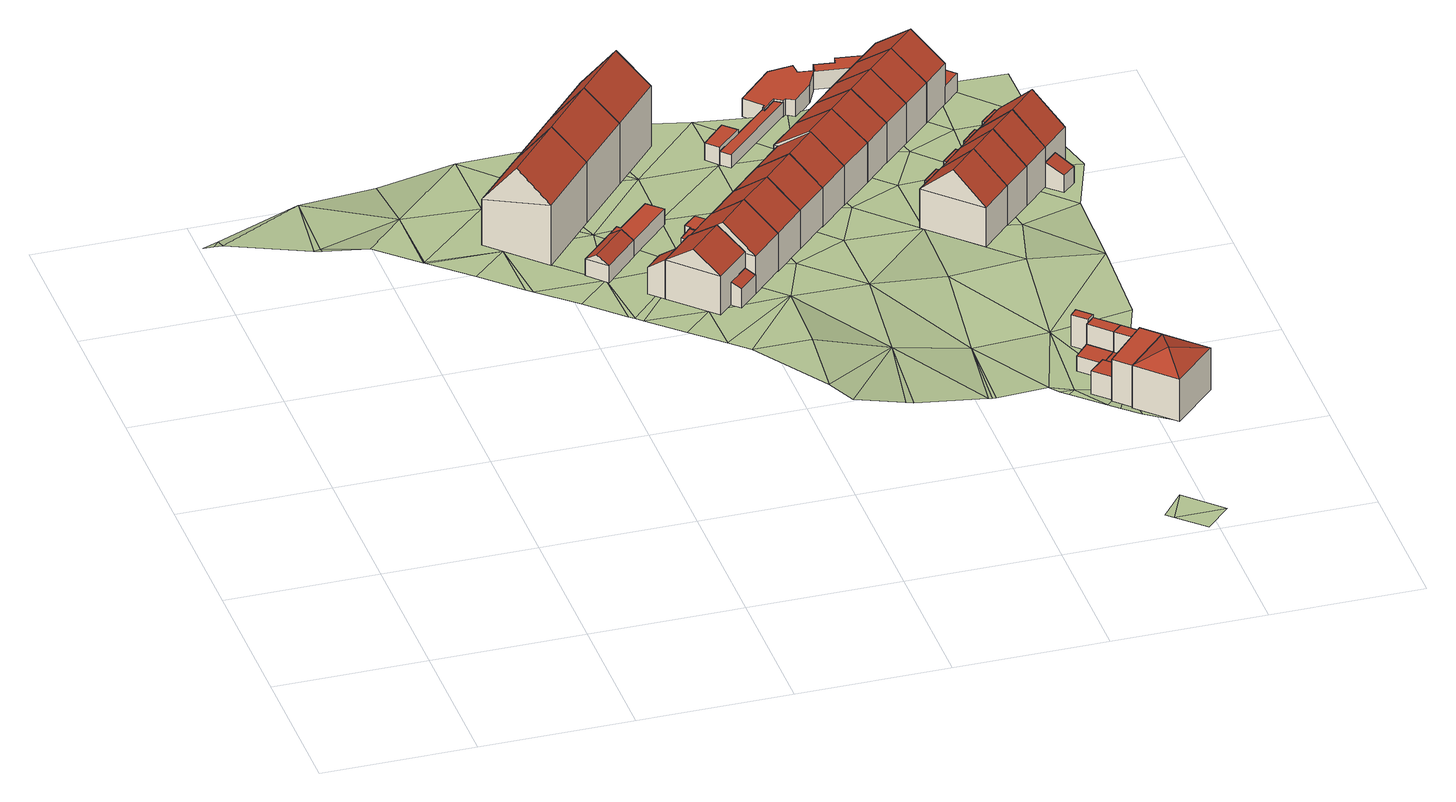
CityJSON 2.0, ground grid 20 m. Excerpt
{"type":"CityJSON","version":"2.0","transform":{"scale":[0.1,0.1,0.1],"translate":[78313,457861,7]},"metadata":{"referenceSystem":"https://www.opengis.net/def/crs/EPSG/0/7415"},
"CityObjects":{
"building1":{"type":"Building","attributes":{"roofType":"1030","RelativeEavesHeight":7.63,"RelativeRidgeHeight":12.46,"AbsoluteEavesHeight":22.33,"AbsoluteRidgeHeight":27.16},"geometry":[{"type":"Solid","lod":"2","boundaries":[[[[0,1,2,3]],[[1,4,5,2]],[[4,6,7,5]],[[6,0,3,7]],[[4,1,8]],[[0,6,9]],[[1,0,9,8]],[[6,4,8,9]],[[3,2,5,7]]]],"semantics":{"surfaces":[{"type":"WallSurface"},{"type":"RoofSurface","Direction":311.74,"Slope":38.98},{"type":"RoofSurface","Direction":131.59,"Slope":51.35},{"type":"GroundSurface"}],"values":[[0,0,0,0,0,0,1,2,3]]}}]},
"building2":{"type":"Building","attributes":{"roofType":"1030","RelativeEavesHeight":2.38,"RelativeRidgeHeight":3.49,"AbsoluteEavesHeight":17.11,"AbsoluteRidgeHeight":18.22},"geometry":[{"type":"Solid","lod":"2","boundaries":[[[[10,11,12,13]],[[11,14,15,12]],[[14,16,17,15]],[[16,10,13,17]],[[14,11,18]],[[10,16,19]],[[11,10,19,18]],[[16,14,18,19]],[[13,12,15,17]]]],"semantics":{"surfaces":[{"type":"WallSurface"},{"type":"RoofSurface","Direction":134.65,"Slope":56.16},{"type":"RoofSurface","Direction":314.86,"Slope":55.63},{"type":"GroundSurface"}],"values":[[0,0,0,0,0,0,1,2,3]]}}]},
"building3":{"type":"Building","attributes":{"roofType":"1030","RelativeEavesHeight":7.59,"RelativeRidgeHeight":12.42,"AbsoluteEavesHeight":22.33,"AbsoluteRidgeHeight":27.16},"geometry":[{"type":"Solid","lod":"2","boundaries":[[[[1,20,21,2]],[[20,22,23,21]],[[22,4,5,23]],[[4,1,2,5]],[[22,20,24]],[[1,4,8]],[[20,1,8,24]],[[4,22,24,8]],[[2,21,23,5]]]],"semantics":{"surfaces":[{"type":"WallSurface"},{"type":"RoofSurface","Direction":311.74,"Slope":38.83},{"type":"RoofSurface","Direction":131.59,"Slope":51.2},{"type":"GroundSurface"}],"values":[[0,0,0,0,0,0,1,2,3]]}}]},
"building4":{"type":"Building","children":["building4-1","building4-2","building4-3","building4-4"]},
"building4-1":{"type":"BuildingPart","attributes":{"roofType":"1010","RelativeEavesHeight":3.01,"RelativeRidgeHeight":3.29,"AbsoluteEavesHeight":17.7,"AbsoluteRidgeHeight":17.98},"parents":["building4"],"geometry":[{"type":"Solid","lod":"2","boundaries":[[[[25,26,27,28]],[[26,29,30,27]],[[29,31,32,30]],[[31,25,28,32]],[[31,29,26,25]],[[28,27,30,32]]]],"semantics":{"surfaces":[{"type":"WallSurface"},{"type":"RoofSurface","Direction":135.08,"Slope":69.31},{"type":"GroundSurface"}],"values":[[0,0,0,0,1,2]]}}]},
"building4-2":{"type":"BuildingPart","attributes":{"roofType":"1010","RelativeEavesHeight":4.71,"RelativeRidgeHeight":5.63,"AbsoluteEavesHeight":19.43,"AbsoluteRidgeHeight":20.35},"parents":["building4"],"geometry":[{"type":"Solid","lod":"2","boundaries":[[[[33,34,35,36]],[[34,37,38,35]],[[37,39,40,38]],[[39,33,36,40]],[[39,37,34,33]],[[36,35,38,40]]]],"semantics":{"surfaces":[{"type":"WallSurface"},{"type":"RoofSurface","Direction":314.64,"Slope":52.62},{"type":"GroundSurface"}],"values":[[0,0,0,0,1,2]]}}]},
"building4-3":{"type":"BuildingPart","attributes":{"roofType":"1030","RelativeEavesHeight":5.65,"RelativeRidgeHeight":8.26,"AbsoluteEavesHeight":20.35,"AbsoluteRidgeHeight":22.96},"parents":["building4"],"geometry":[{"type":"Solid","lod":"2","boundaries":[[[[41,42,43,32]],[[42,34,35,43]],[[34,44,45,35]],[[44,41,32,45]],[[34,42,46]],[[41,44,47]],[[42,41,47,46]],[[44,34,46,47]],[[32,43,35,45]]]],"semantics":{"surfaces":[{"type":"WallSurface"},{"type":"RoofSurface","Direction":134.95,"Slope":55.74},{"type":"RoofSurface","Direction":314.77,"Slope":55.74},{"type":"GroundSurface"}],"values":[[0,0,0,0,0,0,1,2,3]]}}]},
"building4-4":{"type":"BuildingPart","attributes":{"roofType":"1000","RelativeEavesHeight":3.17,"RelativeRidgeHeight":3.17,"AbsoluteEavesHeight":17.91,"AbsoluteRidgeHeight":17.91},"parents":["building4"],"geometry":[{"type":"Solid","lod":"2","boundaries":[[[[48,49,50,36]],[[49,51,52,50]],[[51,53,54,52]],[[53,48,36,54]],[[53,51,49,48]],[[36,50,52,54]]]],"semantics":{"surfaces":[{"type":"WallSurface"},{"type":"RoofSurface","Direction":0,"Slope":90},{"type":"GroundSurface"}],"values":[[0,0,0,0,1,2]]}}]},
"building5":{"type":"Building","attributes":{"roofType":"1000","RelativeEavesHeight":2.33,"RelativeRidgeHeight":2.33,"AbsoluteEavesHeight":17.11,"AbsoluteRidgeHeight":17.11},"geometry":[{"type":"Solid","lod":"2","boundaries":[[[[55,56,57,58]],[[56,59,60,57]],[[59,61,62,60]],[[61,10,63,62]],[[10,16,64,63]],[[16,55,58,64]],[[16,10,61,59,56,55]],[[58,57,60,62,63,64]]]],"semantics":{"surfaces":[{"type":"WallSurface"},{"type":"RoofSurface","Direction":0,"Slope":90},{"type":"GroundSurface"}],"values":[[0,0,0,0,0,0,1,2]]}}]},
"building6":{"type":"Building","children":["building6-1","building6-2"]},
"building6-1":{"type":"BuildingPart","attributes":{"roofType":"1030","RelativeEavesHeight":5.39,"RelativeRidgeHeight":8.92,"AbsoluteEavesHeight":20.05,"AbsoluteRidgeHeight":23.58},"parents":["building6"],"geometry":[{"type":"Solid","lod":"2","boundaries":[[[[65,66,28,67]],[[66,68,45,28]],[[68,69,70,45]],[[69,65,67,70]],[[68,66,71]],[[65,69,72]],[[66,65,72,71]],[[69,68,71,72]],[[67,28,45,70]]]],"semantics":{"surfaces":[{"type":"WallSurface"},{"type":"RoofSurface","Direction":135.01,"Slope":52.41},{"type":"RoofSurface","Direction":314.79,"Slope":52.41},{"type":"GroundSurface"}],"values":[[0,0,0,0,0,0,1,2,3]]}}]},
"building6-2":{"type":"BuildingPart","attributes":{"roofType":"1000","RelativeEavesHeight":2.35,"RelativeRidgeHeight":2.35,"AbsoluteEavesHeight":17.11,"AbsoluteRidgeHeight":17.11},"parents":["building6"],"geometry":[{"type":"Solid","lod":"2","boundaries":[[[[73,74,75,76]],[[74,77,78,75]],[[77,79,80,78]],[[79,73,76,80]],[[79,77,74,73]],[[76,75,78,80]]]],"semantics":{"surfaces":[{"type":"WallSurface"},{"type":"RoofSurface","Direction":0,"Slope":90},{"type":"GroundSurface"}],"values":[[0,0,0,0,1,2]]}}]},
"building7":{"type":"Building","children":["building7-1","building7-2"]},
"building7-1":{"type":"BuildingPart","attributes":{"roofType":"1000","RelativeEavesHeight":4.58,"RelativeRidgeHeight":4.58,"AbsoluteEavesHeight":19.34,"AbsoluteRidgeHeight":19.34},"parents":["building7"],"geometry":[{"type":"Solid","lod":"2","boundaries":[[[[81,82,83,84]],[[82,85,86,83]],[[85,87,88,86]],[[87,81,84,88]],[[87,85,82,81]],[[84,83,86,88]]]],"semantics":{"surfaces":[{"type":"WallSurface"},{"type":"RoofSurface","Direction":0,"Slope":90},{"type":"GroundSurface"}],"values":[[0,0,0,0,1,2]]}}]},
"building7-2":{"type":"BuildingPart","attributes":{"roofType":"1030","RelativeEavesHeight":7.59,"RelativeRidgeHeight":12.42,"AbsoluteEavesHeight":22.33,"AbsoluteRidgeHeight":27.16},"parents":["building7"],"geometry":[{"type":"Solid","lod":"2","boundaries":[[[[20,89,90,21]],[[89,91,92,90]],[[91,22,23,92]],[[22,20,21,23]],[[91,89,93]],[[20,22,24]],[[89,20,24,93]],[[22,91,93,24]],[[21,90,92,23]]]],"semantics":{"surfaces":[{"type":"WallSurface"},{"type":"RoofSurface","Direction":311.83,"Slope":38.76},{"type":"RoofSurface","Direction":131.84,"Slope":51.13},{"type":"GroundSurface"}],"values":[[0,0,0,0,0,0,1,2,3]]}}]},
"building8":{"type":"Building","children":["building8-1","building8-2"]},
"building8-1":{"type":"BuildingPart","attributes":{"roofType":"1030","RelativeEavesHeight":5.42,"RelativeRidgeHeight":8.94,"AbsoluteEavesHeight":20.05,"AbsoluteRidgeHeight":23.58},"parents":["building8"],"geometry":[{"type":"Solid","lod":"2","boundaries":[[[[94,65,95,96]],[[65,97,98,95]],[[97,99,100,98]],[[99,94,96,100]],[[97,65,72]],[[94,99,101]],[[65,94,101,72]],[[99,97,72,101]],[[96,95,98,100]]]],"semantics":{"surfaces":[{"type":"WallSurface"},{"type":"RoofSurface","Direction":135.22,"Slope":52.45},{"type":"RoofSurface","Direction":315.19,"Slope":52.45},{"type":"GroundSurface"}],"values":[[0,0,0,0,0,0,1,2,3]]}}]},
"building8-2":{"type":"BuildingPart","attributes":{"roofType":"1000","RelativeEavesHeight":2.43,"RelativeRidgeHeight":2.43,"AbsoluteEavesHeight":17.19,"AbsoluteRidgeHeight":17.19},"parents":["building8"],"geometry":[{"type":"Solid","lod":"2","boundaries":[[[[102,103,78,104]],[[103,105,106,78]],[[105,107,108,106]],[[107,109,110,108]],[[109,111,112,110]],[[111,102,104,112]],[[111,109,107,105,103,102]],[[104,78,106,108,110,112]]]],"semantics":{"surfaces":[{"type":"WallSurface"},{"type":"RoofSurface","Direction":0,"Slope":90},{"type":"GroundSurface"}],"values":[[0,0,0,0,0,0,1,2]]}}]},
"building9":{"type":"Building","attributes":{"roofType":"1030","RelativeEavesHeight":5.46,"RelativeRidgeHeight":8.98,"AbsoluteEavesHeight":20.05,"AbsoluteRidgeHeight":23.58},"geometry":[{"type":"Solid","lod":"2","boundaries":[[[[113,94,96,114]],[[94,99,100,96]],[[99,115,116,100]],[[115,113,114,116]],[[99,94,101]],[[113,115,117]],[[94,113,117,101]],[[115,99,101,117]],[[114,96,100,116]]]],"semantics":{"surfaces":[{"type":"WallSurface"},{"type":"RoofSurface","Direction":135.22,"Slope":52.46},{"type":"RoofSurface","Direction":315.19,"Slope":52.46},{"type":"GroundSurface"}],"values":[[0,0,0,0,0,0,1,2,3]]}}]},
"building10":{"type":"Building","attributes":{"roofType":"1030","RelativeEavesHeight":5.56,"RelativeRidgeHeight":9.08,"AbsoluteEavesHeight":20.05,"AbsoluteRidgeHeight":23.58},"geometry":[{"type":"Solid","lod":"2","boundaries":[[[[118,113,119,120]],[[113,115,121,119]],[[115,122,123,121]],[[122,118,120,123]],[[115,113,117]],[[118,122,124]],[[113,118,124,117]],[[122,115,117,124]],[[120,119,121,123]]]],"semantics":{"surfaces":[{"type":"WallSurface"},{"type":"RoofSurface","Direction":135.19,"Slope":52.49},{"type":"RoofSurface","Direction":315.11,"Slope":52.49},{"type":"GroundSurface"}],"values":[[0,0,0,0,0,0,1,2,3]]}}]},
"building11":{"type":"Building","attributes":{"roofType":"1030","RelativeEavesHeight":5.61,"RelativeRidgeHeight":9.13,"AbsoluteEavesHeight":20.05,"AbsoluteRidgeHeight":23.58},"geometry":[{"type":"Solid","lod":"2","boundaries":[[[[125,126,127,128]],[[126,129,130,127]],[[129,118,131,130]],[[118,125,128,131]],[[129,126,132]],[[125,118,133]],[[126,125,133,132]],[[118,129,132,133]],[[128,127,130,131]]]],"semantics":{"surfaces":[{"type":"WallSurface"},{"type":"RoofSurface","Direction":315.38,"Slope":53.82},{"type":"RoofSurface","Direction":135.28,"Slope":53.82},{"type":"GroundSurface"}],"values":[[0,0,0,0,0,0,1,2,3]]}}]},
"building12":{"type":"Building","attributes":{"roofType":"1030","RelativeEavesHeight":5.67,"RelativeRidgeHeight":9.19,"AbsoluteEavesHeight":20.05,"AbsoluteRidgeHeight":23.58},"geometry":[{"type":"Solid","lod":"2","boundaries":[[[[126,134,135,127]],[[134,136,137,135]],[[136,129,130,137]],[[129,126,127,130]],[[136,134,138]],[[126,129,132]],[[134,126,132,138]],[[129,136,138,132]],[[127,135,137,130]]]],"semantics":{"surfaces":[{"type":"WallSurface"},{"type":"RoofSurface","Direction":315.4,"Slope":53.78},{"type":"RoofSurface","Direction":135.34,"Slope":53.78},{"type":"GroundSurface"}],"values":[[0,0,0,0,0,0,1,2,3]]}}]},
"building13":{"type":"Building","children":["building13-1","building13-2","building13-3"]},
"building13-1":{"type":"BuildingPart","attributes":{"roofType":"1000","RelativeEavesHeight":1.87,"RelativeRidgeHeight":1.87,"AbsoluteEavesHeight":16.6,"AbsoluteRidgeHeight":16.6},"parents":["building13"],"geometry":[{"type":"Solid","lod":"2","boundaries":[[[[139,140,141,142]],[[140,143,144,141]],[[143,145,146,144]],[[145,147,148,146]],[[147,149,150,148]],[[149,139,142,150]],[[149,147,145,143,140,139]],[[142,141,144,146,148,150]]]],"semantics":{"surfaces":[{"type":"WallSurface"},{"type":"RoofSurface","Direction":0,"Slope":90},{"type":"GroundSurface"}],"values":[[0,0,0,0,0,0,1,2]]}}]},
"building13-2":{"type":"BuildingPart","attributes":{"roofType":"1000","RelativeEavesHeight":2.6,"RelativeRidgeHeight":2.6,"AbsoluteEavesHeight":16.9,"AbsoluteRidgeHeight":16.9},"parents":["building13"],"geometry":[{"type":"Solid","lod":"2","boundaries":[[[[151,152,153,154]],[[152,155,156,153]],[[155,157,158,156]],[[157,159,160,158]],[[159,161,162,160]],[[161,163,164,162]],[[163,165,166,164]],[[165,167,168,166]],[[167,169,170,168]],[[169,171,172,170]],[[171,173,174,172]],[[173,175,176,174]],[[175,177,178,176]],[[177,179,180,178]],[[179,181,182,180]],[[181,183,184,182]],[[183,185,186,184]],[[185,187,188,186]],[[187,189,190,188]],[[189,191,192,190]],[[191,193,194,192]],[[193,195,196,194]],[[195,197,198,196]],[[197,151,154,198]],[[197,195,193,191,189,187,185,183,181,179,177,175,173,171,169,167,165,163,161,159,157,155,152,151]],[[154,153,156,158,160,162,164,166,168,170,172,174,176,178,180,182,184,186,188,190,192,194,196,198]]]],"semantics":{"surfaces":[{"type":"WallSurface"},{"type":"RoofSurface","Direction":0,"Slope":90},{"type":"GroundSurface"}],"values":[[0,0,0,0,0,0,0,0,0,0,0,0,0,0,0,0,0,0,0,0,0,0,0,0,1,2]]}}]},
"building13-3":{"type":"BuildingPart","attributes":{"roofType":"1000","RelativeEavesHeight":2.52,"RelativeRidgeHeight":2.52,"AbsoluteEavesHeight":17.2,"AbsoluteRidgeHeight":17.2},"parents":["building13"],"geometry":[{"type":"Solid","lod":"2","boundaries":[[[[199,200,201,141]],[[200,202,203,201]],[[202,204,205,203]],[[204,199,141,205]],[[204,202,200,199]],[[141,201,203,205]]]],"semantics":{"surfaces":[{"type":"WallSurface"},{"type":"RoofSurface","Direction":0,"Slope":90},{"type":"GroundSurface"}],"values":[[0,0,0,0,1,2]]}}]},
"building14":{"type":"Building","attributes":{"roofType":"1030","RelativeEavesHeight":5.7,"RelativeRidgeHeight":9.23,"AbsoluteEavesHeight":20.05,"AbsoluteRidgeHeight":23.58},"geometry":[{"type":"Solid","lod":"2","boundaries":[[[[206,136,207,208]],[[136,134,209,207]],[[134,210,211,209]],[[210,206,208,211]],[[134,136,138]],[[206,210,212]],[[136,206,212,138]],[[210,134,138,212]],[[208,207,209,211]]]],"semantics":{"surfaces":[{"type":"WallSurface"},{"type":"RoofSurface","Direction":135.35,"Slope":53.74},{"type":"RoofSurface","Direction":315.44,"Slope":53.74},{"type":"GroundSurface"}],"values":[[0,0,0,0,0,0,1,2,3]]}}]},
"building15":{"type":"Building","children":["building15-1","building15-2"]},
"building15-1":{"type":"BuildingPart","attributes":{"roofType":"1030","RelativeEavesHeight":5.61,"RelativeRidgeHeight":9.71,"AbsoluteEavesHeight":19.98,"AbsoluteRidgeHeight":24.08},"parents":["building15"],"geometry":[{"type":"Solid","lod":"2","boundaries":[[[[213,214,215,216]],[[214,217,218,215]],[[217,219,220,218]],[[219,213,216,220]],[[217,214,221]],[[213,219,222]],[[214,213,222,221]],[[219,217,221,222]],[[216,215,218,220]]]],"semantics":{"surfaces":[{"type":"WallSurface"},{"type":"RoofSurface","Direction":135.17,"Slope":47.66},{"type":"RoofSurface","Direction":315.17,"Slope":47.66},{"type":"GroundSurface"}],"values":[[0,0,0,0,0,0,1,2,3]]}}]},
"building15-2":{"type":"BuildingPart","attributes":{"roofType":"1000","RelativeEavesHeight":5.5,"RelativeRidgeHeight":5.5,"AbsoluteEavesHeight":19.98,"AbsoluteRidgeHeight":19.98},"parents":["building15"],"geometry":[{"type":"Solid","lod":"2","boundaries":[[[[223,224,225,226]],[[224,227,228,225]],[[227,229,230,228]],[[229,223,226,230]],[[229,227,224,223]],[[226,225,228,230]]]],"semantics":{"surfaces":[{"type":"WallSurface"},{"type":"RoofSurface","Direction":307.63,"Slope":90},{"type":"GroundSurface"}],"values":[[0,0,0,0,1,2]]}}]},
"building16":{"type":"Building","children":["building16-1","building16-2","building16-3","building16-4","building16-5","building16-6","building16-7","building16-8"]},
"building16-1":{"type":"BuildingPart","attributes":{"roofType":"1000","RelativeEavesHeight":2.15,"RelativeRidgeHeight":2.15,"AbsoluteEavesHeight":10.66,"AbsoluteRidgeHeight":10.66},"parents":["building16"],"geometry":[{"type":"Solid","lod":"2","boundaries":[[[[231,232,233,234]],[[232,235,236,233]],[[235,237,238,236]],[[237,231,234,238]],[[237,235,232,231]],[[234,233,236,238]]]],"semantics":{"surfaces":[{"type":"WallSurface"},{"type":"RoofSurface","Direction":0,"Slope":90},{"type":"GroundSurface"}],"values":[[0,0,0,0,1,2]]}}]},
"building16-2":{"type":"BuildingPart","attributes":{"roofType":"1000","RelativeEavesHeight":4.39,"RelativeRidgeHeight":4.39,"AbsoluteEavesHeight":13.56,"AbsoluteRidgeHeight":13.56},"parents":["building16"],"geometry":[{"type":"Solid","lod":"2","boundaries":[[[[239,240,241,242]],[[240,243,244,241]],[[243,245,246,244]],[[245,239,242,246]],[[245,243,240,239]],[[242,241,244,246]]]],"semantics":{"surfaces":[{"type":"WallSurface"},{"type":"RoofSurface","Direction":0,"Slope":90},{"type":"GroundSurface"}],"values":[[0,0,0,0,1,2]]}}]},
"building16-3":{"type":"BuildingPart","attributes":{"roofType":"1000","RelativeEavesHeight":4.67,"RelativeRidgeHeight":4.67,"AbsoluteEavesHeight":13.56,"AbsoluteRidgeHeight":13.56},"parents":["building16"],"geometry":[{"type":"Solid","lod":"2","boundaries":[[[[240,247,248,249]],[[247,250,251,248]],[[250,243,252,251]],[[243,240,249,252]],[[243,250,247,240]],[[249,248,251,252]]]],"semantics":{"surfaces":[{"type":"WallSurface"},{"type":"RoofSurface","Direction":0,"Slope":90},{"type":"GroundSurface"}],"values":[[0,0,0,0,1,2]]}}]},
"building16-4":{"type":"BuildingPart","attributes":{"roofType":"1000","RelativeEavesHeight":4.56,"RelativeRidgeHeight":4.56,"AbsoluteEavesHeight":14.04,"AbsoluteRidgeHeight":14.04},"parents":["building16"],"geometry":[{"type":"Solid","lod":"2","boundaries":[[[[253,254,255,256]],[[254,257,258,255]],[[257,259,260,258]],[[259,253,256,260]],[[259,257,254,253]],[[256,255,258,260]]]],"semantics":{"surfaces":[{"type":"WallSurface"},{"type":"RoofSurface","Direction":0,"Slope":90},{"type":"GroundSurface"}],"values":[[0,0,0,0,1,2]]}}]},
"building16-5":{"type":"BuildingPart","attributes":{"roofType":"1000","RelativeEavesHeight":5.96,"RelativeRidgeHeight":5.96,"AbsoluteEavesHeight":13.98,"AbsoluteRidgeHeight":13.98},"parents":["building16"],"geometry":[{"type":"Solid","lod":"2","boundaries":[[[[261,262,263,264]],[[262,265,266,263]],[[265,267,268,266]],[[267,261,264,268]],[[267,265,262,261]],[[264,263,266,268]]]],"semantics":{"surfaces":[{"type":"WallSurface"},{"type":"RoofSurface","Direction":0,"Slope":90},{"type":"GroundSurface"}],"values":[[0,0,0,0,1,2]]}}]},
"building16-6":{"type":"BuildingPart","attributes":{"roofType":"1120","RelativeEavesHeight":6.04,"RelativeRidgeHeight":8,"AbsoluteEavesHeight":13.98,"AbsoluteRidgeHeight":15.94},"parents":["building16"],"geometry":[{"type":"Solid","lod":"2","boundaries":[[[[269,270,271,272]],[[270,261,273,271]],[[261,267,274,273]],[[267,269,272,274]],[[270,269,275]],[[261,270,275]],[[267,261,275]],[[269,267,275]],[[272,271,273,274]]]],"semantics":{"surfaces":[{"type":"WallSurface"},{"type":"RoofSurface","Direction":134.62,"Slope":58.09},{"type":"RoofSurface","Direction":225.06,"Slope":58.84},{"type":"RoofSurface","Direction":314.38,"Slope":59.77},{"type":"RoofSurface","Direction":44.62,"Slope":67.28},{"type":"GroundSurface"}],"values":[[0,0,0,0,1,2,3,4,5]]}}]},
"building16-7":{"type":"BuildingPart","attributes":{"roofType":"1000","RelativeEavesHeight":2.37,"RelativeRidgeHeight":2.37,"AbsoluteEavesHeight":10.66,"AbsoluteRidgeHeight":10.66},"parents":["building16"],"geometry":[{"type":"Solid","lod":"2","boundaries":[[[[276,231,277,278]],[[231,279,280,277]],[[279,281,282,280]],[[281,276,278,282]],[[281,279,231,276]],[[278,277,280,282]]]],"semantics":{"surfaces":[{"type":"WallSurface"},{"type":"RoofSurface","Direction":0,"Slope":90},{"type":"GroundSurface"}],"values":[[0,0,0,0,1,2]]}}]},
"building16-8":{"type":"BuildingPart","attributes":{"roofType":"1000","RelativeEavesHeight":3.22,"RelativeRidgeHeight":3.22,"AbsoluteEavesHeight":11.26,"AbsoluteRidgeHeight":11.26},"parents":["building16"],"geometry":[{"type":"Solid","lod":"2","boundaries":[[[[283,284,285,286]],[[284,287,288,285]],[[287,289,290,288]],[[289,283,286,290]],[[289,287,284,283]],[[286,285,288,290]]]],"semantics":{"surfaces":[{"type":"WallSurface"},{"type":"RoofSurface","Direction":0,"Slope":90},{"type":"GroundSurface"}],"values":[[0,0,0,0,1,2]]}}]},
"building17":{"type":"Building","attributes":{"roofType":"1030","RelativeEavesHeight":5.71,"RelativeRidgeHeight":9.24,"AbsoluteEavesHeight":20.05,"AbsoluteRidgeHeight":23.58},"geometry":[{"type":"Solid","lod":"2","boundaries":[[[[210,291,292,211]],[[291,293,294,292]],[[293,206,208,294]],[[206,210,211,208]],[[293,291,295]],[[210,206,212]],[[291,210,212,295]],[[206,293,295,212]],[[211,292,294,208]]]],"semantics":{"surfaces":[{"type":"WallSurface"},{"type":"RoofSurface","Direction":315.64,"Slope":53.66},{"type":"RoofSurface","Direction":135.42,"Slope":53.66},{"type":"GroundSurface"}],"values":[[0,0,0,0,0,0,1,2,3]]}}]},
"building18":{"type":"Building","children":["building18-1","building18-2"]},
"building18-1":{"type":"BuildingPart","attributes":{"roofType":"1000","RelativeEavesHeight":5.55,"RelativeRidgeHeight":5.55,"AbsoluteEavesHeight":19.98,"AbsoluteRidgeHeight":19.98},"parents":["building18"],"geometry":[{"type":"Solid","lod":"2","boundaries":[[[[296,297,298,299]],[[297,300,301,298]],[[300,302,303,301]],[[302,296,299,303]],[[302,300,297,296]],[[299,298,301,303]]]],"semantics":{"surfaces":[{"type":"WallSurface"},{"type":"RoofSurface","Direction":315.3,"Slope":90},{"type":"GroundSurface"}],"values":[[0,0,0,0,1,2]]}}]},
"building18-2":{"type":"BuildingPart","attributes":{"roofType":"1030","RelativeEavesHeight":5.68,"RelativeRidgeHeight":9.78,"AbsoluteEavesHeight":19.98,"AbsoluteRidgeHeight":24.08},"parents":["building18"],"geometry":[{"type":"Solid","lod":"2","boundaries":[[[[304,213,305,306]],[[213,219,307,305]],[[219,308,309,307]],[[308,304,306,309]],[[219,213,222]],[[304,308,310]],[[213,304,310,222]],[[308,219,222,310]],[[306,305,307,309]]]],"semantics":{"surfaces":[{"type":"WallSurface"},{"type":"RoofSurface","Direction":135.21,"Slope":47.64},{"type":"RoofSurface","Direction":315.29,"Slope":47.64},{"type":"GroundSurface"}],"values":[[0,0,0,0,0,0,1,2,3]]}}]},
"building19":{"type":"Building","children":["building19-1","building19-2"]},
"building19-1":{"type":"BuildingPart","attributes":{"roofType":"1000","RelativeEavesHeight":5.6,"RelativeRidgeHeight":5.6,"AbsoluteEavesHeight":19.98,"AbsoluteRidgeHeight":19.98},"parents":["building19"],"geometry":[{"type":"Solid","lod":"2","boundaries":[[[[311,312,313,314]],[[312,315,316,313]],[[315,317,318,316]],[[317,311,314,318]],[[317,315,312,311]],[[314,313,316,318]]]],"semantics":{"surfaces":[{"type":"WallSurface"},{"type":"RoofSurface","Direction":315.12,"Slope":90},{"type":"GroundSurface"}],"values":[[0,0,0,0,1,2]]}}]},
"building19-2":{"type":"BuildingPart","attributes":{"roofType":"1030","RelativeEavesHeight":5.72,"RelativeRidgeHeight":9.82,"AbsoluteEavesHeight":19.98,"AbsoluteRidgeHeight":24.08},"parents":["building19"],"geometry":[{"type":"Solid","lod":"2","boundaries":[[[[319,304,306,320]],[[304,308,309,306]],[[308,321,322,309]],[[321,319,320,322]],[[308,304,310]],[[319,321,323]],[[304,319,323,310]],[[321,308,310,323]],[[320,306,309,322]]]],"semantics":{"surfaces":[{"type":"WallSurface"},{"type":"RoofSurface","Direction":135.19,"Slope":47.61},{"type":"RoofSurface","Direction":315.23,"Slope":47.61},{"type":"GroundSurface"}],"values":[[0,0,0,0,0,0,1,2,3]]}}]},
"building20":{"type":"Building","attributes":{"roofType":"1030","RelativeEavesHeight":5.75,"RelativeRidgeHeight":9.28,"AbsoluteEavesHeight":20.05,"AbsoluteRidgeHeight":23.58},"geometry":[{"type":"Solid","lod":"2","boundaries":[[[[291,324,188,292]],[[324,325,186,188]],[[325,293,294,186]],[[293,291,292,294]],[[325,324,326]],[[291,293,295]],[[324,291,295,326]],[[293,325,326,295]],[[292,188,186,294]]]],"semantics":{"surfaces":[{"type":"WallSurface"},{"type":"RoofSurface","Direction":315.64,"Slope":53.55},{"type":"RoofSurface","Direction":135.42,"Slope":53.55},{"type":"GroundSurface"}],"values":[[0,0,0,0,0,0,1,2,3]]}}]},
"building21":{"type":"Building","children":["building21-1","building21-2","building21-3"]},
"building21-1":{"type":"BuildingPart","attributes":{"roofType":"1010","RelativeEavesHeight":3,"RelativeRidgeHeight":3.56,"AbsoluteEavesHeight":17.21,"AbsoluteRidgeHeight":17.78},"parents":["building21"],"geometry":[{"type":"Solid","lod":"2","boundaries":[[[[327,328,329,330]],[[328,331,332,329]],[[331,333,334,332]],[[333,327,330,334]],[[333,331,328,327]],[[330,329,332,334]]]],"semantics":{"surfaces":[{"type":"WallSurface"},{"type":"RoofSurface","Direction":135.47,"Slope":66.37},{"type":"GroundSurface"}],"values":[[0,0,0,0,1,2]]}}]},
"building21-2":{"type":"BuildingPart","attributes":{"roofType":"1030","RelativeEavesHeight":5.72,"RelativeRidgeHeight":9.82,"AbsoluteEavesHeight":19.98,"AbsoluteRidgeHeight":24.08},"parents":["building21"],"geometry":[{"type":"Solid","lod":"2","boundaries":[[[[335,319,320,336]],[[319,321,322,320]],[[321,337,338,322]],[[337,335,336,338]],[[321,319,323]],[[335,337,339]],[[319,335,339,323]],[[337,321,323,339]],[[336,320,322,338]]]],"semantics":{"surfaces":[{"type":"WallSurface"},{"type":"RoofSurface","Direction":135.38,"Slope":47.63},{"type":"RoofSurface","Direction":315.26,"Slope":47.63},{"type":"GroundSurface"}],"values":[[0,0,0,0,0,0,1,2,3]]}}]},
"building21-3":{"type":"BuildingPart","attributes":{"roofType":"1000","RelativeEavesHeight":5.63,"RelativeRidgeHeight":5.63,"AbsoluteEavesHeight":19.98,"AbsoluteRidgeHeight":19.98},"parents":["building21"],"geometry":[{"type":"Solid","lod":"2","boundaries":[[[[340,341,342,343]],[[341,344,345,342]],[[344,346,347,345]],[[346,340,343,347]],[[346,344,341,340]],[[343,342,345,347]]]],"semantics":{"surfaces":[{"type":"WallSurface"},{"type":"RoofSurface","Direction":307.54,"Slope":90},{"type":"GroundSurface"}],"values":[[0,0,0,0,1,2]]}}]},
"terrain1":{"type":"TINRelief","geometry":[{"type":"CompositeSurface","lod":"2","boundaries":[[[348,349,350]],[[348,351,349]],[[352,349,351]],[[351,353,352]],[[354,355,353]],[[353,355,352]],[[356,355,354]],[[355,356,357]],[[352,355,357]],[[356,358,357]],[[359,360,358]],[[359,361,360]],[[358,360,357]],[[352,357,362]],[[363,360,361]],[[361,364,363]],[[357,360,365]],[[366,363,364]],[[360,363,365]],[[367,363,366]],[[362,357,368]],[[357,365,368]],[[363,367,369]],[[370,369,367]],[[370,371,369]],[[365,363,372]],[[373,369,371]],[[363,369,372]],[[368,365,374]],[[365,372,374]],[[373,375,376]],[[377,378,375]],[[369,373,376]],[[368,374,379]],[[380,378,377]],[[372,369,376]],[[375,378,376]],[[374,372,381]],[[372,376,382]],[[380,383,384]],[[384,378,380]],[[379,374,381]],[[385,386,383]],[[372,382,381]],[[376,378,384]],[[383,386,384]],[[379,381,387]],[[382,376,388]],[[376,384,389]],[[385,390,391]],[[391,386,385]],[[384,386,391]],[[376,389,388]],[[381,382,392]],[[390,393,391]],[[387,381,394]],[[382,388,392]],[[393,395,391]],[[389,384,396]],[[384,391,396]],[[381,392,394]],[[388,389,397]],[[398,391,395]],[[389,396,397]],[[396,391,399]],[[392,388,400]],[[388,397,401]],[[391,398,399]],[[394,392,400]],[[388,401,400]],[[398,402,399]],[[403,399,402]],[[397,396,404]],[[396,399,405]],[[399,403,406]],[[396,405,404]],[[394,400,407]],[[401,397,404]],[[408,409,410]],[[400,401,411]],[[405,399,412]],[[413,414,408]],[[399,406,412]],[[408,414,409]],[[415,416,406]],[[401,404,411]],[[417,416,415]],[[406,416,412]],[[418,416,417]],[[404,405,419]],[[407,400,420]],[[400,411,421]],[[405,412,419]],[[422,416,418]],[[412,416,422]],[[418,423,422]],[[400,421,420]],[[424,422,423]],[[411,404,425]],[[404,419,426]],[[422,424,427]],[[404,426,425]],[[421,411,425]],[[412,422,428]],[[419,412,429]],[[420,421,430]],[[412,428,429]],[[426,419,429]],[[421,425,430]],[[425,426,431]],[[420,430,432]],[[426,429,431]],[[430,425,433]],[[425,431,434]],[[432,430,433]],[[425,434,433]],[[432,433,435]]]}]}
},
"vertices":[
[298,757,143],[364,830,143],[364,830,77],[298,757,77],[434,767,164],[434,767,77],[365,689,164],[365,689,77],[399,799,202],[332,723,202],
[466,678,101],[421,632,101],[421,632,77],[466,678,77],[398,656,101],[398,656,77],[443,701,101],[443,701,77],[409,644,112],[454,689,112],
[427,901,143],[427,901,77],[497,838,164],[497,838,77],[462,870,202],
[583,557,104],[558,532,104],[558,532,77],[583,557,77],[547,542,110],[547,542,77],[573,567,110],[573,567,77],
[497,600,133],[475,578,133],[475,578,77],[497,600,77],[458,595,115],[458,595,77],[480,617,115],[480,617,77],
[573,567,133],[529,524,133],[529,524,77],[518,622,133],[518,622,77],[502,551,160],[546,594,160],
[497,600,109],[485,612,109],[485,612,77],[491,618,109],[491,618,77],[503,606,109],[503,606,77],
[455,713,101],[459,709,101],[459,709,78],[455,713,78],[503,752,101],[503,752,78],[522,734,101],[522,734,78],[466,678,78],[443,701,78],
[624,598,131],[583,557,131],[624,598,77],[518,622,131],[559,663,131],[559,663,77],[551,589,166],[591,630,166],
[542,646,101],[522,666,101],[522,666,78],[542,646,78],[538,683,101],[538,683,78],[559,663,101],[559,663,78],
[467,946,123],[466,957,123],[466,957,78],[467,946,78],[478,971,123],[478,971,78],[490,971,123],[490,971,78],
[488,969,143],[488,969,77],[558,906,164],[558,906,77],[523,938,202],
[664,638,131],[624,598,76],[664,638,76],[559,662,131],[559,662,76],[600,703,131],[600,703,76],[632,670,166],
[559,662,102],[538,683,102],[559,662,78],[540,684,102],[540,684,78],[534,690,102],[534,690,78],[552,707,102],[552,707,78],[578,681,102],[578,681,78],
[705,678,131],[705,678,76],[641,744,131],[641,744,76],[673,711,166],
[744,717,131],[705,678,75],[744,717,75],[641,744,75],[680,783,131],[680,783,75],[712,750,166],
[676,786,131],[716,825,131],[716,825,74],[676,786,74],[786,758,131],[786,758,74],[744,717,74],[751,791,166],[710,751,166],
[752,860,131],[752,860,74],[821,793,131],[821,793,74],[786,826,166],
[636,832,96],[625,843,96],[625,843,77],[636,832,77],[702,917,96],[702,917,77],[704,914,96],[704,914,77],[720,931,96],[720,931,77],[730,924,96],[730,924,77],
[720,931,99],[704,914,99],[704,914,73],[720,931,73],[702,917,99],[702,917,73],[705,920,99],[705,920,73],[684,943,99],[684,943,73],[731,991,99],[731,991,73],[764,995,99],[764,995,73],[765,980,99],[765,980,73],[786,977,99],[786,977,73],[788,990,99],[788,990,73],[815,986,99],[815,986,73],[817,996,99],[817,996,73],[865,990,99],[865,990,73],[878,980,99],[878,980,73],[906,953,99],[906,953,73],[912,958,99],[912,958,73],[949,920,99],[949,920,73],[927,898,99],[927,898,73],[860,966,99],[860,966,73],[784,975,99],[784,975,73],[771,948,99],[771,948,73],[745,921,99],[745,921,73],[734,927,99],[734,927,73],[730,924,99],[730,924,73],
[625,843,102],[611,858,102],[611,858,77],[642,890,102],[642,890,77],[658,874,102],[658,874,77],
[856,828,131],[821,793,73],[856,828,73],[752,860,73],[787,895,131],[787,895,73],[822,862,166],
[920,618,130],[881,579,130],[881,579,74],[920,618,74],[817,643,130],[817,643,74],[855,680,130],[855,680,74],[849,611,171],[887,649,171],
[831,656,130],[828,659,130],[828,659,75],[831,656,75],[849,680,130],[849,680,75],[852,677,130],[852,677,75],
[977,366,37],[957,346,37],[957,346,15],[977,366,15],[932,371,37],[932,371,15],[951,392,37],[951,392,15],
[963,404,66],[990,378,66],[990,378,22],[963,404,22],[977,366,66],[977,366,22],[951,392,66],[951,392,22],
[1008,360,66],[1008,360,19],[990,378,19],[997,347,66],[997,347,19],[977,366,19],
[954,395,70],[937,411,70],[937,411,25],[954,395,25],[946,421,70],[946,421,25],[963,404,70],[963,404,25],
[975,282,70],[955,302,70],[955,302,10],[975,282,10],[1008,360,70],[1008,360,10],[1030,338,70],[1030,338,10],
[1077,292,70],[1021,236,70],[1021,236,9],[1077,292,9],[975,282,9],[1030,338,9],[1021,281,89],
[957,345,37],[977,366,13],[957,345,13],[997,347,37],[997,347,13],[977,325,37],[977,325,13],
[957,304,43],[936,325,43],[936,325,10],[957,304,10],[957,345,43],[957,345,10],[977,325,43],[977,325,10],
[825,932,131],[825,932,73],[893,864,131],[893,864,73],[859,898,166],
[866,691,130],[863,694,130],[863,694,74],[866,691,74],[884,715,130],[884,715,74],[887,712,130],[887,712,74],
[955,653,130],[920,618,73],[955,653,73],[855,680,73],[890,716,130],[890,716,73],[922,684,171],
[901,726,130],[899,729,130],[899,729,74],[901,726,74],[919,750,130],[919,750,74],[922,747,130],[922,747,74],
[989,687,130],[989,687,73],[925,750,130],[925,750,73],[957,718,171],
[860,966,131],[927,898,131],[894,932,166],
[1007,705,108],[1025,686,96],[1025,686,72],[1007,705,72],[1008,670,96],[1008,670,72],[989,687,108],[989,687,72],
[1025,723,130],[1025,723,73],[961,786,130],[961,786,73],[993,754,171],
[936,761,130],[933,764,130],[933,764,73],[936,761,73],[955,785,130],[955,785,73],[957,782,130],[957,782,73],
[12,931,20],[21,940,20],[2,941,14],[21,923,25],[122,941,53],[111,840,52],[119,832,55],[119,840,53],[167,788,77],[219,841,77],[219,740,77],[220,739,77],[220,740,77],[221,738,77],[220,939,60],[318,736,77],[271,692,77],[321,834,77],[319,647,77],[327,640,77],[320,938,77],[418,638,77],[375,595,78],[421,553,77],[433,738,78],[428,547,77],[393,859,78],[436,539,77],[519,640,78],[479,499,77],[517,536,77],[419,940,77],[519,463,77],[521,839,78],[520,745,78],[543,440,77],[622,540,77],[619,370,56],[619,440,77],[484,973,78],[622,740,78],[650,608,76],[643,349,43],[719,439,47],[622,840,78],[709,349,26],[619,939,79],[719,349,23],[721,539,76],[720,640,76],[814,350,11],[820,440,26],[718,839,75],[751,709,75],[819,350,10],[824,350,10],[820,638,75],[821,540,67],[890,350,12],[735,923,78],[954,40,6],[975,85,6],[945,48,6],[819,741,74],[919,440,30],[988,7,6],[1021,40,6],[901,340,10],[919,339,10],[910,331,10],[948,296,10],[920,541,73],[821,940,75],[855,810,73],[978,321,12],[961,283,10],[982,264,10],[914,745,74],[938,615,73],[1019,239,9],[1023,439,43],[1020,538,64],[920,840,73],[1019,641,72],[925,942,73],[1020,840,73],[1049,722,73],[1020,942,71]
]}
